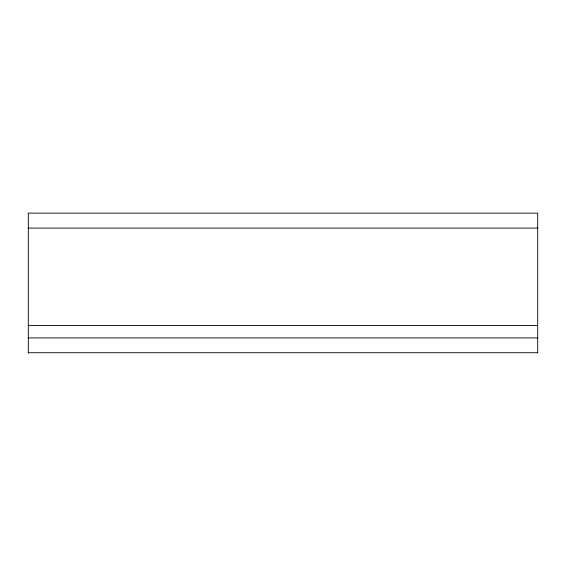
<?xml version="1.0" encoding="UTF-8"?>
<svg xmlns="http://www.w3.org/2000/svg" width="566" height="566" viewBox="0 0 566 566"><rect width="100%" height="100%" fill="white"/><g stroke="black" fill="none" stroke-linecap="round" stroke-linejoin="round"><path stroke-width="0.85" d="M28.3 228.098L537.7 228.098M28.3 325.429L537.7 325.429M28.3 337.916L537.7 337.916M28.3 352.731L537.7 352.731M537.7 352.873L537.7 213.127L28.3 213.127L28.3 352.873"/></g></svg>
